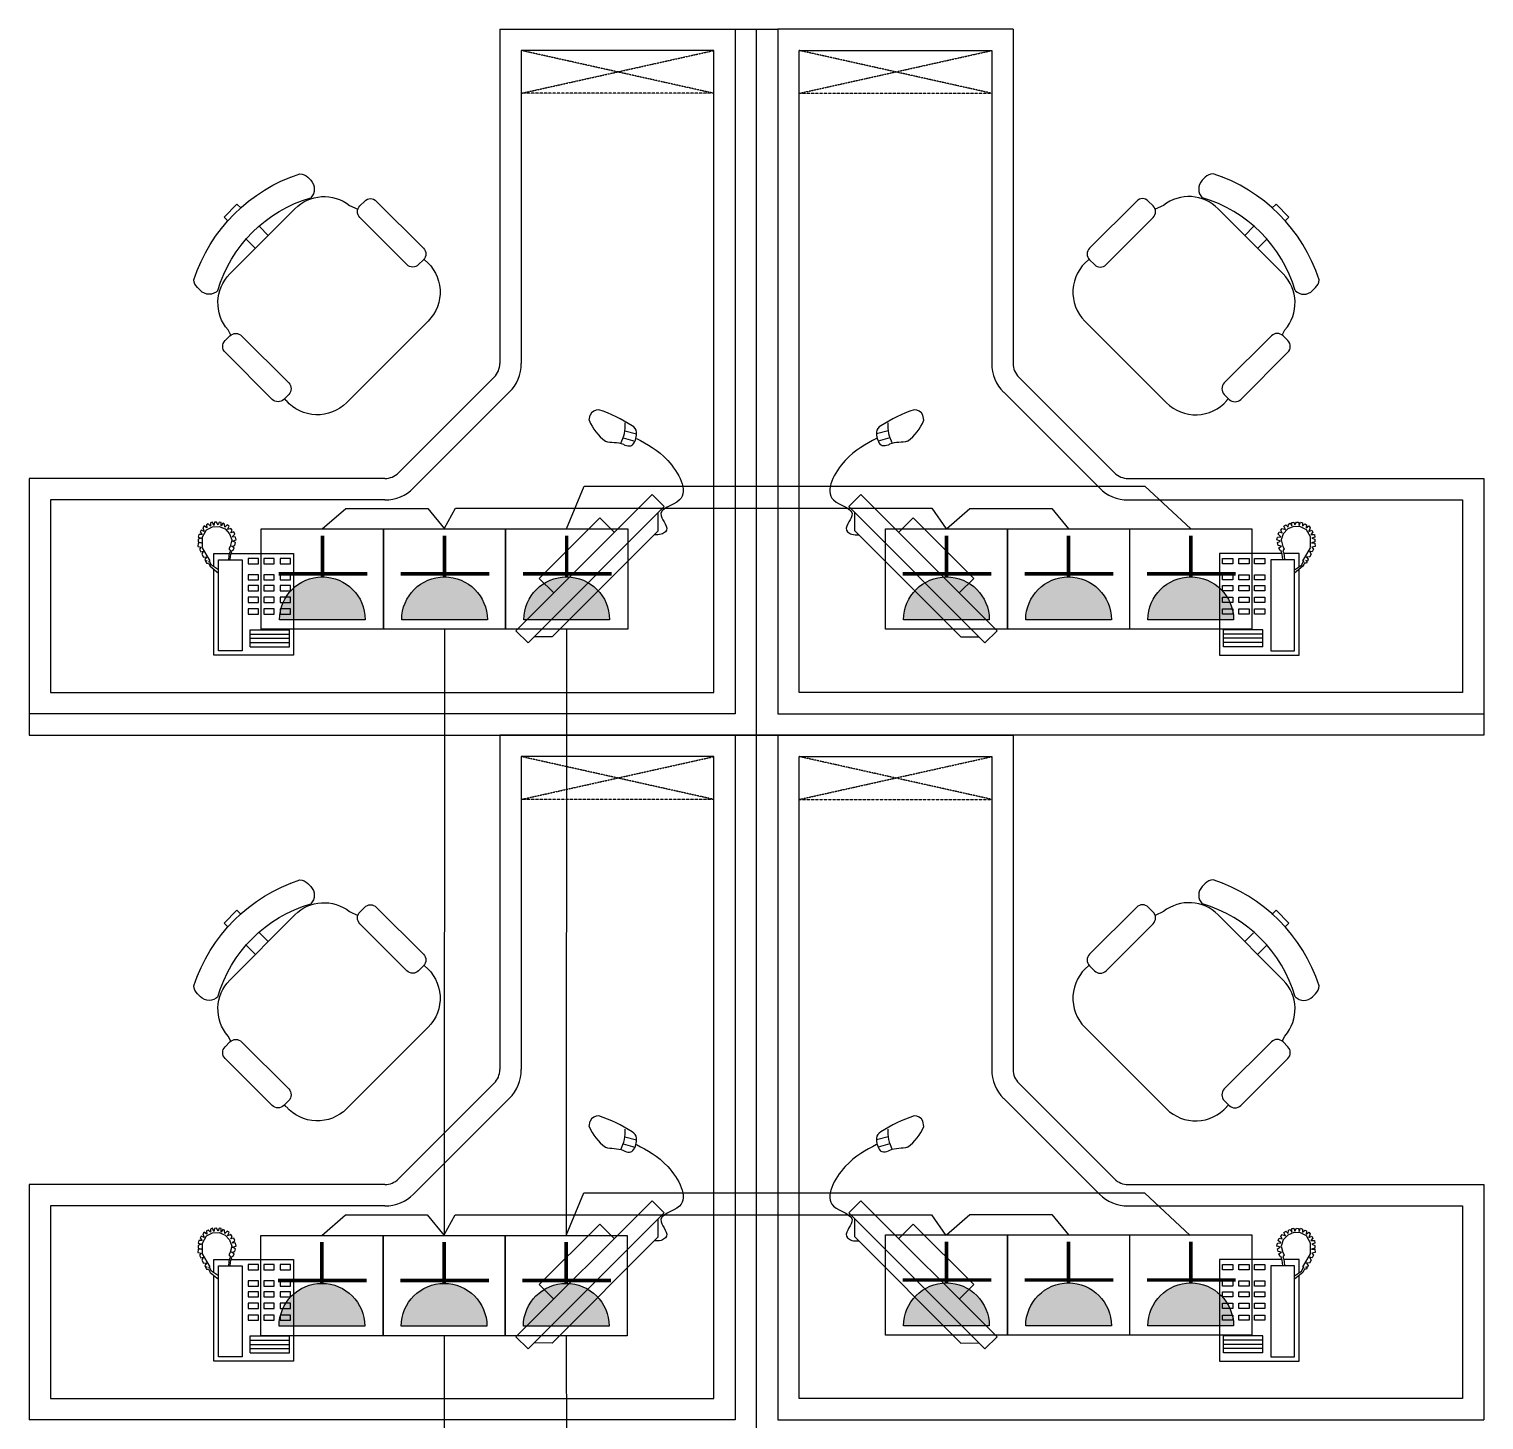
# Model space of a CAD drawing. Header units: inches. Extents: x 10 to 166961, y -47 to 131592.
# Drawn here: x 136853 to 140253, y 39082 to 42332 of the extents above; entities that cross this region are included whole.
import ezdxf

# ---------------------------------------------------------------- set-up
doc = ezdxf.new("R2010")
doc.units = ezdxf.units.IN
doc.header["$MEASUREMENT"] = 0
doc.linetypes.add('CONTINOUS', pattern=[0])
doc.linetypes.add('HIDDEN', pattern=[0.375, 0.25, -0.125])
for name, color, linetype in [('2', 2, 'Continuous'), ('6', 6, 'Continuous'), ('8', 8, 'Continuous'), ('插座图', 4, 'Continuous')]:
    doc.layers.add(name, color=color, linetype=linetype)

# ---------------------------------------------------------------- blocks, each defined once
blk = doc.blocks.new('A$C127C375D')
at = {"layer": '插座图', "lineweight": -2}
blk.add_hatch(color=3, dxfattribs=at).paths.add_polyline_path([(91.7, 8.4, 1), (16.1, 8.4)])
at = {"layer": '插座图', "color": 3, "lineweight": -2}
blk.add_line((16.1, 8.4), (91.7, 8.4), dxfattribs=at)
blk.add_lwpolyline([(0, 0), (107.8, 0), (107.8, 88.6), (0, 88.6)], close=True, dxfattribs=at)
at = {"layer": '插座图', "color": 3, "lineweight": -2, "const_width": 3.2}
for points in [[(53.9, 46.2), (53.9, 82.6)], [(14.3, 48.8), (92.6, 48.8)]]:
    blk.add_lwpolyline(points, dxfattribs=at)
at = {"layer": '插座图', "color": 3, "lineweight": -2}
blk.add_arc((53.9, 8.4), 37.8, 0, 180, dxfattribs=at)

msp = doc.modelspace()

# ---------------------------------------------------------------- linework, layer by layer
at = {"color": 2}
for p, q in [((137824.2, 40929.7), (137823.2, 39514.8)), ((138109.7, 40929.7), (138108.7, 39513.3)), ((137823.2, 39278.7), (137824.7, 37864.8)), ((138108.7, 39278.7), (138110.2, 37863.3))]:
    msp.add_line(p, q, dxfattribs=at)
for points in [[(138109.7, 41164.3), (138150.5, 41264), (139461, 41264), (139568.2, 41164.3)], [(137538.7, 41164.3), (137593.5, 41212), (137785, 41212), (137824.2, 41164.3)], [(137824.2, 41165.8), (137850, 41212.5), (138963, 41212.5), (138996.7, 41164.3)], [(138997.2, 41164.3), (139052, 41212), (139243.5, 41212), (139282.7, 41164.3)], [(138108.7, 39513.3), (138149.5, 39613), (139460, 39613), (139567.2, 39513.3)], [(137537.7, 39513.3), (137592.5, 39561), (137784, 39561), (137823.2, 39513.3)], [(137823.2, 39514.8), (137849, 39561.5), (138962, 39561.5), (138995.7, 39513.3)], [(138997.2, 39514.3), (139052, 39562), (139243.5, 39562), (139282.7, 39514.3)]]:
    msp.add_lwpolyline(points, dxfattribs=at)
at = {"layer": '2', "color": 252}
for p, q in [((137953.5, 42332), (138503.4, 42332)), ((138503.4, 42332), (138503.4, 40732)), ((138503.4, 42332), (138603.4, 42332)), ((138553.4, 40682), (138553.4, 42332)), ((138603.4, 42332), (138603.4, 40732)), ((139153.2, 42332), (138603.4, 42332)), ((138503.4, 40732), (136853.4, 40732)), ((136853.4, 40732), (136853.4, 40682)), ((138603.4, 40732), (140253.4, 40732)), ((140253.4, 40732), (140253.4, 40682)), ((136853.4, 40682), (138553.4, 40682)), ((137953.5, 40682), (138503.4, 40682)), ((138553.4, 40682), (137953.5, 40682)), ((138553.4, 40682), (137953.5, 40682)), ((138503.4, 40682), (138503.4, 39082)), ((138503.4, 40682), (138603.4, 40682)), ((138553.4, 39032), (138553.4, 40682)), ((138553.4, 40682), (139153.2, 40682)), ((138553.4, 40682), (139153.2, 40682)), ((140253.4, 40682), (138553.4, 40682)), ((138603.4, 40682), (138603.4, 39082)), ((139153.2, 40682), (138603.4, 40682)), ((138503.4, 39082), (136853.4, 39082)), ((138603.4, 39082), (140253.4, 39082))]:
    msp.add_line(p, q, dxfattribs=at)
at = {"layer": '6', "color": 252}
for p, q in [((137953.5, 42332), (137953.5, 41550.5)), ((139153.2, 42332), (139153.2, 41550.5)), ((137504.5, 41985.7), (137511.5, 41978.7)), ((139602.3, 41985.7), (139595.3, 41978.7)), ((137309, 41892.8), (137339.2, 41923)), ((137339.2, 41923), (137348.9, 41913.3)), ((137626.3, 41918.8), (137637.7, 41930.2)), ((137664.9, 41930.2), (137775, 41820.2)), ((139441.9, 41930.2), (139331.8, 41820.2)), ((139480.4, 41918.8), (139469.1, 41930.2)), ((139767.6, 41923), (139757.9, 41913.3)), ((139797.8, 41892.8), (139767.6, 41923)), ((137318.6, 41883.2), (137309, 41892.8)), ((137322.7, 41759.9), (137474.4, 41912.3)), ((137602.2, 41920), (137621.6, 41910.9)), ((137736.4, 41781.6), (137626.3, 41891.6)), ((139370.4, 41781.6), (139480.4, 41891.6)), ((139504.6, 41920), (139485.2, 41910.9)), ((139784, 41759.9), (139632.4, 41912.3)), ((139788.1, 41883.2), (139797.8, 41892.8)), ((137391.6, 41870.4), (137412.2, 41849.8)), ((139715.1, 41870.4), (139694.6, 41849.8)), ((137382.2, 41819.6), (137361.5, 41840.3)), ((139724.6, 41819.6), (139745.3, 41840.3)), ((137775, 41793), (137763.6, 41781.6)), ((137776, 41794.1), (137777.5, 41793)), ((139330.7, 41794.1), (139329.3, 41793)), ((139331.8, 41793), (139343.2, 41781.6)), ((137253.7, 41720.9), (137246.8, 41727.9)), ((139853, 41720.9), (139860, 41727.9)), ((137324.8, 41617), (137318.3, 41629)), ((137785.9, 41649.5), (137595.2, 41458.8)), ((139320.9, 41649.5), (139511.6, 41458.8)), ((139782, 41617), (139788.5, 41629)), ((137311.5, 41604), (137322.9, 41615.4)), ((137350.1, 41615.4), (137460.1, 41505.3)), ((139756.7, 41615.4), (139646.7, 41505.3)), ((139795.3, 41604), (139783.9, 41615.4)), ((137421.5, 41466.7), (137311.5, 41576.8)), ((139685.3, 41466.7), (139795.3, 41576.8)), ((137940.4, 41518.7), (137716.7, 41295.1)), ((139166.4, 41518.7), (139390.1, 41295.1)), ((137460.1, 41478.1), (137448.7, 41466.7)), ((137454.5, 41463.8), (137450.5, 41468.5)), ((139646.7, 41478.1), (139658.1, 41466.7)), ((139652.2, 41463.8), (139656.3, 41468.5)), ((137684.9, 41281.9), (136853.4, 41281.9)), ((136853.4, 41281.9), (136853.4, 40732)), ((139421.9, 41281.9), (140253.4, 41281.9)), ((140253.4, 41281.9), (140253.4, 40732)), ((137953.5, 40682), (137953.5, 39900.5)), ((139153.2, 40682), (139153.2, 39900.5)), ((137504.5, 40335.7), (137511.5, 40328.7)), ((139602.3, 40335.7), (139595.3, 40328.7)), ((137309, 40242.8), (137339.2, 40273)), ((137322.7, 40109.9), (137474.4, 40262.3)), ((137339.2, 40273), (137348.9, 40263.3)), ((137602.2, 40270), (137621.6, 40260.9)), ((137626.3, 40268.8), (137637.7, 40280.2)), ((137664.9, 40280.2), (137775, 40170.2)), ((139441.9, 40280.2), (139331.8, 40170.2)), ((139480.4, 40268.8), (139469.1, 40280.2)), ((139504.6, 40270), (139485.2, 40260.9)), ((139784, 40109.9), (139632.4, 40262.3)), ((139767.6, 40273), (139757.9, 40263.3)), ((139797.8, 40242.8), (139767.6, 40273)), ((137318.6, 40233.2), (137309, 40242.8)), ((137736.4, 40131.6), (137626.3, 40241.6)), ((139370.4, 40131.6), (139480.4, 40241.6)), ((139788.1, 40233.2), (139797.8, 40242.8)), ((137382.2, 40169.6), (137361.5, 40190.3)), ((137391.6, 40220.4), (137412.2, 40199.8)), ((139715.1, 40220.4), (139694.6, 40199.8)), ((139724.6, 40169.6), (139745.3, 40190.3)), ((137775, 40143), (137763.6, 40131.6)), ((137776, 40144.1), (137777.5, 40143)), ((139330.7, 40144.1), (139329.3, 40143)), ((139331.8, 40143), (139343.2, 40131.6)), ((137253.7, 40070.9), (137246.8, 40077.9)), ((139853, 40070.9), (139860, 40077.9)), ((137785.9, 39999.5), (137595.2, 39808.8)), ((139320.9, 39999.5), (139511.6, 39808.8)), ((137311.5, 39954), (137322.9, 39965.4)), ((137324.8, 39967), (137318.3, 39979)), ((137350.1, 39965.4), (137460.1, 39855.3)), ((139756.7, 39965.4), (139646.7, 39855.3)), ((139782, 39967), (139788.5, 39979)), ((139795.3, 39954), (139783.9, 39965.4)), ((137421.5, 39816.7), (137311.5, 39926.8)), ((139685.3, 39816.7), (139795.3, 39926.8)), ((137940.4, 39868.7), (137716.7, 39645.1)), ((139166.4, 39868.7), (139390.1, 39645.1)), ((137460.1, 39828.1), (137448.7, 39816.7)), ((137454.5, 39813.8), (137450.5, 39818.5)), ((139646.7, 39828.1), (139658.1, 39816.7)), ((139652.2, 39813.8), (139656.3, 39818.5)), ((137684.9, 39631.9), (136853.4, 39631.9)), ((136853.4, 39631.9), (136853.4, 39082)), ((139421.9, 39631.9), (140253.4, 39631.9)), ((140253.4, 39631.9), (140253.4, 39082))]:
    msp.add_line(p, q, dxfattribs=at)
for centre, start, end in [((137908.5, 41550.5), 315, 0), ((139198.2, 41550.5), 180, 225), ((137684.9, 41326.9), 270, 315), ((139421.9, 41326.9), 225, 270), ((137908.5, 39900.5), 315, 0), ((139198.2, 39900.5), 180, 225), ((137684.9, 39676.9), 270, 315), ((139421.9, 39676.9), 225, 270)]:
    msp.add_arc(centre, 45, start, end, dxfattribs=at)
at = {"layer": '6', "color": 252, "extrusion": (0, 0, -1)}
for centre, major_axis, start_param, end_param in [((137606.3, 41626.2), (273.6, 273.6), 4.241936, 5.182842), ((137484.1, 41965.3), (20.4, 20.4), -0.705229, 0), ((137484.1, 41965.3), (20.4, 20.4), 4.712389, 4.726071), ((137491.1, 41958.3), (20.4, 20.4), 0, 1.570796), ((137601, 41631.4), (225.8, 225.8), 4.211213, 5.213565), ((137542.6, 41844.5), (68, 68), 4.709722, 6.166276), ((137651.3, 41916.6), (13.6, 13.6), 4.712389, 6.283185), ((137639.9, 41905.2), (13.6, 13.6), 3.141593, 4.712389), ((137761.4, 41806.6), (13.6, 13.6), 0, 1.570796), ((137717.8, 41717.5), (68, 68), -0.116909, 1.570796), ((137267.2, 41748.3), (-20.4, 20.4), 6.269503, 6.283185), ((137390.9, 41692), (68, 68), 3.212044, 4.709722), ((137750, 41795.2), (13.6, 13.6), 1.570796, 3.141593), ((137267.2, 41748.3), (20.4, 20.4), 3.141593, 3.846821), ((137274.2, 41741.3), (20.4, 20.4), 1.570796, 3.141593), ((137336.5, 41601.7), (13.6, 13.6), 4.712389, 6.283185), ((137325.1, 41590.4), (13.6, 13.6), 3.141593, 4.712389), ((137446.5, 41491.7), (13.6, 13.6), 0, 1.570796), ((137435.1, 41480.3), (13.6, 13.6), 1.570796, 3.141593), ((137527.2, 41526.9), (68, 68), 1.570796, 3.212044), ((137606.3, 39976.2), (273.6, 273.6), 4.241936, 5.182842), ((137484.1, 40315.3), (20.4, 20.4), 4.712389, 4.726071), ((137484.1, 40315.3), (20.4, 20.4), -0.705229, 0), ((137491.1, 40308.3), (20.4, 20.4), 0, 1.570796), ((137542.6, 40194.5), (68, 68), 4.709722, 6.166276), ((137601, 39981.4), (225.8, 225.8), 4.211213, 5.213565), ((137639.9, 40255.2), (13.6, 13.6), 3.141593, 4.712389), ((137651.3, 40266.6), (13.6, 13.6), 4.712389, 6.283185), ((137761.4, 40156.6), (13.6, 13.6), 0, 1.570796), ((137750, 40145.2), (13.6, 13.6), 1.570796, 3.141593), ((137717.8, 40067.5), (68, 68), -0.116909, 1.570796), ((137267.2, 40098.3), (20.4, 20.4), 3.141593, 3.846821), ((137267.2, 40098.3), (-20.4, 20.4), 6.269503, 6.283185), ((137390.9, 40042), (68, 68), 3.212044, 4.709722), ((137274.2, 40091.3), (20.4, 20.4), 1.570796, 3.141593), ((137325.1, 39940.4), (13.6, 13.6), 3.141593, 4.712389), ((137336.5, 39951.7), (13.6, 13.6), 4.712389, 6.283185), ((137446.5, 39841.7), (13.6, 13.6), 0, 1.570796), ((137435.1, 39830.3), (13.6, 13.6), 1.570796, 3.141593), ((137527.2, 39876.9), (68, 68), 1.570796, 3.212044)]:
    msp.add_ellipse(centre, major_axis=major_axis, ratio=1, start_param=start_param, end_param=end_param, dxfattribs=at)
at = {"layer": '6', "color": 252}
for centre, major_axis, start_param, end_param in [((139622.7, 41965.3), (-20.4, 20.4), -0.705229, 0), ((139500.5, 41626.2), (-273.6, 273.6), 4.241936, 5.182842), ((139615.7, 41958.3), (-20.4, 20.4), 0, 1.570796), ((139622.7, 41965.3), (-20.4, 20.4), 4.712389, 4.726071), ((139455.5, 41916.6), (-13.6, 13.6), 4.712389, 6.283185), ((139564.2, 41844.5), (-68, 68), 4.709722, 6.166276), ((139505.8, 41631.4), (-225.8, 225.8), 4.211213, 5.213565), ((139466.8, 41905.2), (-13.6, 13.6), 3.141593, 4.712389), ((139345.4, 41806.6), (-13.6, 13.6), 0, 1.570796), ((139388.9, 41717.5), (-68, 68), -0.116909, 1.570796), ((139356.8, 41795.2), (-13.6, 13.6), 1.570796, 3.141593), ((139715.8, 41692), (-68, 68), 3.212044, 4.709722), ((139839.6, 41748.3), (20.4, 20.4), 6.269503, 6.283185), ((139832.6, 41741.3), (-20.4, 20.4), 1.570796, 3.141593), ((139839.6, 41748.3), (-20.4, 20.4), 3.141593, 3.846821), ((139770.3, 41601.7), (-13.6, 13.6), 4.712389, 6.283185), ((139781.7, 41590.4), (-13.6, 13.6), 3.141593, 4.712389), ((139660.3, 41491.7), (-13.6, 13.6), 0, 1.570796), ((139579.6, 41526.9), (-68, 68), 1.570796, 3.212044), ((139671.7, 41480.3), (-13.6, 13.6), 1.570796, 3.141593), ((139615.7, 40308.3), (-20.4, 20.4), 0, 1.570796), ((139622.7, 40315.3), (-20.4, 20.4), -0.705229, 0), ((139500.5, 39976.2), (-273.6, 273.6), 4.241936, 5.182842), ((139622.7, 40315.3), (-20.4, 20.4), 4.712389, 4.726071), ((139564.2, 40194.5), (-68, 68), 4.709722, 6.166276), ((139455.5, 40266.6), (-13.6, 13.6), 4.712389, 6.283185), ((139466.8, 40255.2), (-13.6, 13.6), 3.141593, 4.712389), ((139505.8, 39981.4), (-225.8, 225.8), 4.211213, 5.213565), ((139345.4, 40156.6), (-13.6, 13.6), 0, 1.570796), ((139388.9, 40067.5), (-68, 68), -0.116909, 1.570796), ((139356.8, 40145.2), (-13.6, 13.6), 1.570796, 3.141593), ((139715.8, 40042), (-68, 68), 3.212044, 4.709722), ((139839.6, 40098.3), (20.4, 20.4), 6.269503, 6.283185), ((139839.6, 40098.3), (-20.4, 20.4), 3.141593, 3.846821), ((139832.6, 40091.3), (-20.4, 20.4), 1.570796, 3.141593), ((139770.3, 39951.7), (-13.6, 13.6), 4.712389, 6.283185), ((139781.7, 39940.4), (-13.6, 13.6), 3.141593, 4.712389), ((139660.3, 39841.7), (-13.6, 13.6), 0, 1.570796), ((139671.7, 39830.3), (-13.6, 13.6), 1.570796, 3.141593), ((139579.6, 39876.9), (-68, 68), 1.570796, 3.212044)]:
    msp.add_ellipse(centre, major_axis=major_axis, ratio=1, start_param=start_param, end_param=end_param, dxfattribs=at)
at = {"layer": '8', "color": 252, "linetype": 'HIDDEN'}
for p, q in [((138003.5, 42182), (138453.4, 42282)), ((138453.4, 42182), (138003.5, 42282)), ((139103.2, 42182), (138653.4, 42282)), ((138653.4, 42182), (139103.2, 42282)), ((138453.4, 42182), (138003.5, 42182)), ((138653.4, 42182), (139103.2, 42182)), ((138003.5, 40532), (138453.4, 40632)), ((138453.4, 40532), (138003.5, 40632)), ((139103.2, 40532), (138653.4, 40632)), ((138653.4, 40532), (139103.2, 40632)), ((138453.4, 40532), (138003.5, 40532)), ((138653.4, 40532), (139103.2, 40532))]:
    msp.add_line(p, q, dxfattribs=at)
at = {"layer": '8', "color": 252}
for p, q in [((138003.5, 42282), (138003.5, 41550.5)), ((138453.4, 42282), (138003.5, 42282)), ((138453.4, 40782), (138453.4, 42282)), ((138653.4, 40782), (138653.4, 42282)), ((138653.4, 42282), (139103.2, 42282)), ((139103.2, 42282), (139103.2, 41550.5)), ((137975.7, 41483.4), (137752.1, 41259.7)), ((139131.1, 41483.4), (139354.7, 41259.7)), ((138162.5, 41417.9), (138164.5, 41430.2)), ((138944.3, 41417.9), (138942.3, 41430.2)), ((138245.9, 41393.6), (138273.1, 41386.2)), ((138860.9, 41393.6), (138833.7, 41386.2)), ((138242, 41377.2), (138269.3, 41369.2)), ((138864.8, 41377.2), (138837.5, 41369.2)), ((137684.9, 41231.9), (136903.4, 41231.9)), ((136903.4, 41231.9), (136903.4, 40782)), ((139421.9, 41231.9), (140203.4, 41231.9)), ((140203.4, 41231.9), (140203.4, 40782)), ((137271.9, 41175.7), (137267.9, 41173.9)), ((137277.6, 41170.6), (137271.9, 41175.7)), ((137281.9, 41180), (137277, 41178)), ((137277, 41178), (137277.6, 41170.6)), ((137284.8, 41172.1), (137281.9, 41180)), ((137286.6, 41179.5), (137284.8, 41172.1)), ((137291, 41180.1), (137286.6, 41179.5)), ((137294.9, 41173.4), (137291, 41180.1)), ((137297.3, 41179.8), (137294.9, 41173.4)), ((137302.3, 41179.4), (137297.3, 41179.8)), ((137302.3, 41170.9), (137302.3, 41179.4)), ((137306.3, 41177.2), (137302.3, 41170.9)), ((137310.2, 41175.4), (137306.3, 41177.2)), ((137310.8, 41167.9), (137310.2, 41175.4)), ((139796, 41167.9), (139796.6, 41175.4)), ((139796.6, 41175.4), (139800.5, 41177.2)), ((139800.5, 41177.2), (139804.5, 41170.9)), ((139804.5, 41179.4), (139809.5, 41179.8)), ((139804.5, 41170.9), (139804.5, 41179.4)), ((139809.5, 41179.8), (139811.9, 41173.4)), ((139811.9, 41173.4), (139815.8, 41180.1)), ((139815.8, 41180.1), (139820.2, 41179.5)), ((139820.2, 41179.5), (139822, 41172.1)), ((139822, 41172.1), (139824.8, 41180)), ((139824.8, 41180), (139829.8, 41178)), ((139829.8, 41178), (139829.2, 41170.6)), ((139829.2, 41170.6), (139834.8, 41175.7)), ((139834.8, 41175.7), (139838.9, 41173.9)), ((137255.3, 41142.8), (137248.6, 41139.8)), ((137249.7, 41151.4), (137248.9, 41145)), ((137248.9, 41145), (137255.3, 41142.8)), ((137257.8, 41151), (137249.7, 41151.4)), ((137255.5, 41161.1), (137252.9, 41156.7)), ((137252.9, 41156.7), (137257.8, 41151)), ((137262.8, 41158.4), (137255.5, 41161.1)), ((137258.6, 41145.4), (137268.1, 41162.1)), ((137258.7, 41120.3), (137258.6, 41145.4)), ((137262.8, 41170.9), (137259.3, 41166.8)), ((137259.3, 41166.8), (137262.8, 41158.4)), ((137269, 41166.4), (137262.8, 41170.9)), ((137267.9, 41173.9), (137269, 41166.4)), ((137268.1, 41162.1), (137282.1, 41168.8)), ((137282.1, 41168.8), (137297.9, 41170)), ((137297.9, 41170), (137311.8, 41163.9)), ((137316.1, 41173.3), (137310.8, 41167.9)), ((137311.8, 41163.9), (137322.1, 41152.9)), ((137320.6, 41170.2), (137316.1, 41173.3)), ((137317.2, 41162.5), (137320.6, 41170.2)), ((137324.6, 41165.3), (137317.2, 41162.5)), ((137322.1, 41152.9), (137327.3, 41138.3)), ((137328.1, 41160.9), (137324.6, 41165.3)), ((137325, 41154.8), (137328.1, 41160.9)), ((137331.8, 41157), (137325, 41154.8)), ((137328.3, 41145.9), (137333.9, 41151.5)), ((137335.9, 41144.9), (137328.3, 41145.9)), ((137333.9, 41151.5), (137331.8, 41157)), ((137337.1, 41138.4), (137335.9, 41144.9)), ((139769.6, 41138.4), (139770.9, 41144.9)), ((139770.9, 41144.9), (139778.5, 41145.9)), ((139772.9, 41151.5), (139775, 41157)), ((139778.5, 41145.9), (139772.9, 41151.5)), ((139775, 41157), (139781.8, 41154.8)), ((139778.7, 41160.9), (139782.2, 41165.3)), ((139781.8, 41154.8), (139778.7, 41160.9)), ((139784.6, 41152.9), (139779.5, 41138.3)), ((139782.2, 41165.3), (139789.6, 41162.5)), ((139795, 41163.9), (139784.6, 41152.9)), ((139786.1, 41170.2), (139790.6, 41173.3)), ((139789.6, 41162.5), (139786.1, 41170.2)), ((139790.6, 41173.3), (139796, 41167.9)), ((139808.8, 41170), (139795, 41163.9)), ((139824.7, 41168.8), (139808.8, 41170)), ((139838.7, 41162.1), (139824.7, 41168.8)), ((139838.9, 41173.9), (139837.8, 41166.4)), ((139837.8, 41166.4), (139844, 41170.9)), ((139848.2, 41145.4), (139838.7, 41162.1)), ((139844, 41170.9), (139847.5, 41166.8)), ((139847.5, 41166.8), (139844, 41158.4)), ((139844, 41158.4), (139851.3, 41161.1)), ((139848.1, 41120.3), (139848.2, 41145.4)), ((139853.9, 41156.7), (139848.9, 41151)), ((139848.9, 41151), (139857.1, 41151.4)), ((139851.3, 41161.1), (139853.9, 41156.7)), ((139857.9, 41145), (139851.5, 41142.8)), ((139851.5, 41142.8), (139858.1, 41139.8)), ((139857.1, 41151.4), (139857.9, 41145)), ((137248.3, 41131.1), (137248, 41123.2)), ((137248, 41123.2), (137255.4, 41121.5)), ((137256.1, 41131.3), (137248.3, 41131.1)), ((137248.6, 41139.8), (137248.4, 41133.7)), ((137248.4, 41133.7), (137256.1, 41131.3)), ((137255.4, 41121.5), (137251.8, 41116.9)), ((137251.8, 41116.9), (137254.7, 41110.6)), ((137254.7, 41110.6), (137261.2, 41112)), ((137261.2, 41112), (137257.4, 41105)), ((137269.8, 41101.2), (137258.8, 41119.8)), ((137285.3, 41075.8), (137285.3, 41107)), ((137285.3, 41107), (137321.3, 41107)), ((137321.3, 41107), (137320, 41101.1)), ((137323.3, 41122.9), (137320.4, 41117.7)), ((137320.4, 41117.7), (137323.7, 41113.1)), ((137323.7, 41113.1), (137321.3, 41107)), ((137327.3, 41138.3), (137323.3, 41122.9)), ((137324.6, 41105.1), (137327, 41111.2)), ((137325.4, 41107), (137471.4, 41107)), ((137326.2, 41123.7), (137334.3, 41125.5)), ((137332.7, 41120.2), (137326.2, 41123.7)), ((137326.8, 41112.9), (137330.3, 41114.6)), ((137327, 41111.2), (137326.8, 41112.9)), ((137328.7, 41135.4), (137337.1, 41138.4)), ((137336, 41132.1), (137328.7, 41135.4)), ((137330.3, 41114.6), (137332.7, 41120.2)), ((137334.3, 41125.5), (137336, 41132.1)), ((137471.4, 41107), (137471.4, 40869.4)), ((139781.4, 41107), (139635.3, 41107)), ((139635.3, 41107), (139635.3, 40869.4)), ((139778.1, 41135.4), (139769.6, 41138.4)), ((139770.7, 41132.1), (139778.1, 41135.4)), ((139772.5, 41125.5), (139770.7, 41132.1)), ((139780.5, 41123.7), (139772.5, 41125.5)), ((139774, 41120.2), (139780.5, 41123.7)), ((139776.5, 41114.6), (139774, 41120.2)), ((139780, 41112.9), (139776.5, 41114.6)), ((139779.5, 41138.3), (139783.5, 41122.9)), ((139779.8, 41111.2), (139780, 41112.9)), ((139782.2, 41105.1), (139779.8, 41111.2)), ((139786.3, 41117.7), (139783.1, 41113.1)), ((139783.1, 41113.1), (139785.5, 41107)), ((139783.5, 41122.9), (139786.3, 41117.7)), ((139785.5, 41107), (139786.7, 41101.1)), ((139821.4, 41107), (139785.5, 41107)), ((139821.4, 41075.8), (139821.4, 41107)), ((139837, 41101.2), (139848, 41119.8)), ((139845.5, 41112), (139849.4, 41105)), ((139852.1, 41110.6), (139845.5, 41112)), ((139858.4, 41133.7), (139850.7, 41131.3)), ((139850.7, 41131.3), (139858.5, 41131.1)), ((139851.3, 41121.5), (139855, 41116.9)), ((139858.8, 41123.2), (139851.4, 41121.5)), ((139855, 41116.9), (139852.1, 41110.6)), ((139858.1, 41139.8), (139858.4, 41133.7)), ((139858.5, 41131.1), (139858.8, 41123.2)), ((137257.4, 41105), (137261, 41098)), ((137261, 41098), (137268.6, 41099.1)), ((137268.6, 41099.1), (137263.8, 41093.1)), ((137263.8, 41093.1), (137265.7, 41088.7)), ((137265.7, 41088.7), (137269.4, 41090)), ((137269.4, 41090), (137266.5, 41087)), ((137266.5, 41087), (137267.9, 41084.2)), ((137267.9, 41084.2), (137272.8, 41084.4)), ((137276.4, 41089.4), (137269.8, 41101.2)), ((137272.8, 41084.4), (137274.5, 41081.2)), ((137273.1, 41087.8), (137276.4, 41089.4)), ((137275.6, 41087.1), (137273.1, 41087.8)), ((137274.5, 41081.2), (137276.7, 41076.8)), ((137276.3, 41085), (137275.6, 41087.1)), ((137279.8, 41079.7), (137276.3, 41085)), ((137276.7, 41076.8), (137296.1, 41060.8)), ((137296.1, 41068.4), (137279.8, 41079.7)), ((137296.1, 40879.1), (137296.1, 41091.9)), ((137296.1, 41091.9), (137351, 41091.9)), ((137320, 41101.1), (137319.3, 41091.9)), ((137323.5, 41091.9), (137323.6, 41092.9)), ((137323.6, 41092.9), (137324.6, 41105.1)), ((137351, 41091.9), (137351, 40879.1)), ((137365.3, 41094.8), (137365.3, 41082.7)), ((137389.5, 41094.8), (137365.3, 41094.8)), ((137365.3, 41082.7), (137389.5, 41082.7)), ((137389.5, 41082.7), (137389.5, 41094.8)), ((137402.2, 41094.8), (137402.2, 41082.7)), ((137426.5, 41094.8), (137402.2, 41094.8)), ((137402.2, 41082.7), (137426.5, 41082.7)), ((137426.5, 41082.7), (137426.5, 41094.8)), ((137440.2, 41094.8), (137440.2, 41082.7)), ((137464.5, 41094.8), (137440.2, 41094.8)), ((137440.2, 41082.7), (137464.5, 41082.7)), ((137464.5, 41082.7), (137464.5, 41094.8)), ((139642.3, 41082.7), (139642.3, 41094.8)), ((139642.3, 41094.8), (139666.5, 41094.8)), ((139666.5, 41082.7), (139642.3, 41082.7)), ((139666.5, 41094.8), (139666.5, 41082.7)), ((139680.3, 41082.7), (139680.3, 41094.8)), ((139680.3, 41094.8), (139704.6, 41094.8)), ((139704.6, 41082.7), (139680.3, 41082.7)), ((139704.6, 41094.8), (139704.6, 41082.7)), ((139717.3, 41082.7), (139717.3, 41094.8)), ((139717.3, 41094.8), (139741.5, 41094.8)), ((139741.5, 41082.7), (139717.3, 41082.7)), ((139741.5, 41094.8), (139741.5, 41082.7)), ((139810.7, 41091.9), (139755.8, 41091.9)), ((139755.8, 41091.9), (139755.8, 40879.1)), ((139783.2, 41092.9), (139782.2, 41105.1)), ((139783.3, 41091.9), (139783.2, 41092.9)), ((139786.7, 41101.1), (139787.5, 41091.9)), ((139810.7, 40879.1), (139810.7, 41091.9)), ((139810.7, 41068.4), (139827, 41079.7)), ((139830.1, 41076.8), (139810.7, 41060.8)), ((139827, 41079.7), (139830.5, 41085)), ((139832.3, 41081.2), (139830.1, 41076.8)), ((139830.4, 41089.4), (139837, 41101.2)), ((139833.7, 41087.8), (139830.4, 41089.4)), ((139830.5, 41085), (139831.2, 41087.1)), ((139831.2, 41087.1), (139833.7, 41087.8)), ((139834, 41084.4), (139832.3, 41081.2)), ((139838.9, 41084.2), (139834, 41084.4)), ((139837.4, 41090), (139840.2, 41087)), ((139841.1, 41088.7), (139837.4, 41090)), ((139838.2, 41099.1), (139843, 41093.1)), ((139845.8, 41098), (139838.2, 41099.1)), ((139840.2, 41087), (139838.9, 41084.2)), ((139843, 41093.1), (139841.1, 41088.7)), ((139849.4, 41105), (139845.8, 41098)), ((137285.3, 40869.4), (137285.3, 41069.7)), ((137365.3, 41057), (137365.3, 41044.9)), ((137389.5, 41057), (137365.3, 41057)), ((137365.3, 41044.9), (137389.5, 41044.9)), ((137389.5, 41044.9), (137389.5, 41057)), ((137402.2, 41057), (137402.2, 41044.9)), ((137426.5, 41057), (137402.2, 41057)), ((137402.2, 41044.9), (137426.5, 41044.9)), ((137426.5, 41044.9), (137426.5, 41057)), ((137440.2, 41057), (137440.2, 41044.9)), ((137464.5, 41057), (137440.2, 41057)), ((137440.2, 41044.9), (137464.5, 41044.9)), ((137464.5, 41044.9), (137464.5, 41057)), ((139642.3, 41044.9), (139642.3, 41057)), ((139642.3, 41057), (139666.5, 41057)), ((139666.5, 41044.9), (139642.3, 41044.9)), ((139666.5, 41057), (139666.5, 41044.9)), ((139680.3, 41044.9), (139680.3, 41057)), ((139680.3, 41057), (139704.6, 41057)), ((139704.6, 41044.9), (139680.3, 41044.9)), ((139704.6, 41057), (139704.6, 41044.9)), ((139717.3, 41044.9), (139717.3, 41057)), ((139717.3, 41057), (139741.5, 41057)), ((139741.5, 41044.9), (139717.3, 41044.9)), ((139741.5, 41057), (139741.5, 41044.9)), ((139821.4, 40869.4), (139821.4, 41069.7)), ((137365.3, 41031.5), (137365.3, 41019.4)), ((137389.5, 41031.5), (137365.3, 41031.5)), ((137365.3, 41019.4), (137389.5, 41019.4)), ((137365.3, 41004.5), (137365.3, 40992.3)), ((137389.5, 41004.5), (137365.3, 41004.5)), ((137389.5, 41019.4), (137389.5, 41031.5)), ((137389.5, 40992.3), (137389.5, 41004.5)), ((137402.2, 41031.5), (137402.2, 41019.4)), ((137426.5, 41031.5), (137402.2, 41031.5)), ((137402.2, 41019.4), (137426.5, 41019.4)), ((137402.2, 41004.5), (137402.2, 40992.3)), ((137426.5, 41004.5), (137402.2, 41004.5)), ((137426.5, 41019.4), (137426.5, 41031.5)), ((137426.5, 40992.3), (137426.5, 41004.5)), ((137440.2, 41031.5), (137440.2, 41019.4)), ((137464.5, 41031.5), (137440.2, 41031.5)), ((137440.2, 41019.4), (137464.5, 41019.4)), ((137440.2, 41004.5), (137440.2, 40992.3)), ((137464.5, 41004.5), (137440.2, 41004.5)), ((137464.5, 41019.4), (137464.5, 41031.5)), ((137464.5, 40992.3), (137464.5, 41004.5)), ((139642.3, 41019.4), (139642.3, 41031.5)), ((139642.3, 41031.5), (139666.5, 41031.5)), ((139666.5, 41019.4), (139642.3, 41019.4)), ((139642.3, 40992.3), (139642.3, 41004.5)), ((139642.3, 41004.5), (139666.5, 41004.5)), ((139666.5, 41031.5), (139666.5, 41019.4)), ((139666.5, 41004.5), (139666.5, 40992.3)), ((139680.3, 41019.4), (139680.3, 41031.5)), ((139680.3, 41031.5), (139704.6, 41031.5)), ((139704.6, 41019.4), (139680.3, 41019.4)), ((139680.3, 40992.3), (139680.3, 41004.5)), ((139680.3, 41004.5), (139704.6, 41004.5)), ((139704.6, 41031.5), (139704.6, 41019.4)), ((139704.6, 41004.5), (139704.6, 40992.3)), ((139717.3, 41019.4), (139717.3, 41031.5)), ((139717.3, 41031.5), (139741.5, 41031.5)), ((139741.5, 41019.4), (139717.3, 41019.4)), ((139717.3, 40992.3), (139717.3, 41004.5)), ((139717.3, 41004.5), (139741.5, 41004.5)), ((139741.5, 41031.5), (139741.5, 41019.4)), ((139741.5, 41004.5), (139741.5, 40992.3)), ((137365.3, 40992.3), (137389.5, 40992.3)), ((137365.3, 40977), (137365.3, 40964.9)), ((137389.5, 40977), (137365.3, 40977)), ((137389.5, 40964.9), (137389.5, 40977)), ((137402.2, 40992.3), (137426.5, 40992.3)), ((137402.2, 40977), (137402.2, 40964.9)), ((137426.5, 40977), (137402.2, 40977)), ((137426.5, 40964.9), (137426.5, 40977)), ((137440.2, 40992.3), (137464.5, 40992.3)), ((137440.2, 40977), (137440.2, 40964.9)), ((137464.5, 40977), (137440.2, 40977)), ((137464.5, 40964.9), (137464.5, 40977)), ((139666.5, 40992.3), (139642.3, 40992.3)), ((139642.3, 40964.9), (139642.3, 40977)), ((139642.3, 40977), (139666.5, 40977)), ((139666.5, 40977), (139666.5, 40964.9)), ((139704.6, 40992.3), (139680.3, 40992.3)), ((139680.3, 40964.9), (139680.3, 40977)), ((139680.3, 40977), (139704.6, 40977)), ((139704.6, 40977), (139704.6, 40964.9)), ((139741.5, 40992.3), (139717.3, 40992.3)), ((139717.3, 40964.9), (139717.3, 40977)), ((139717.3, 40977), (139741.5, 40977)), ((139741.5, 40977), (139741.5, 40964.9)), ((137365.3, 40964.9), (137389.5, 40964.9)), ((137402.2, 40964.9), (137426.5, 40964.9)), ((137440.2, 40964.9), (137464.5, 40964.9)), ((139666.5, 40964.9), (139642.3, 40964.9)), ((139704.6, 40964.9), (139680.3, 40964.9)), ((139741.5, 40964.9), (139717.3, 40964.9)), ((137370.3, 40888.8), (137370.3, 40928.5)), ((137370.3, 40928.5), (137461.8, 40928.5)), ((137370.3, 40918.5), (137461.8, 40918.5)), ((137370.3, 40908.5), (137461.8, 40908.5)), ((137461.8, 40888.5), (137461.8, 40928.5)), ((139645, 40888.5), (139645, 40928.5)), ((139736.5, 40928.5), (139645, 40928.5)), ((139736.5, 40918.5), (139645, 40918.5)), ((139736.5, 40908.5), (139645, 40908.5)), ((139736.5, 40888.8), (139736.5, 40928.5)), ((137471.4, 40869.4), (137285.3, 40869.4)), ((137351, 40879.1), (137296.1, 40879.1)), ((137370.3, 40898.5), (137461.8, 40898.5)), ((137370.3, 40888.5), (137461.8, 40888.5)), ((139635.3, 40869.4), (139821.4, 40869.4)), ((139736.5, 40898.5), (139645, 40898.5)), ((139736.5, 40888.5), (139645, 40888.5)), ((139755.8, 40879.1), (139810.7, 40879.1)), ((136903.4, 40782), (138453.4, 40782)), ((140203.4, 40782), (138653.4, 40782)), ((138003.5, 40632), (138003.5, 39900.5)), ((138453.4, 40632), (138003.5, 40632)), ((138453.4, 39132), (138453.4, 40632)), ((138653.4, 39132), (138653.4, 40632)), ((138653.4, 40632), (139103.2, 40632)), ((139103.2, 40632), (139103.2, 39900.5)), ((137975.7, 39833.4), (137752.1, 39609.7)), ((139131.1, 39833.4), (139354.7, 39609.7)), ((138162.5, 39767.9), (138164.5, 39780.2)), ((138944.3, 39767.9), (138942.3, 39780.2)), ((138242, 39727.2), (138269.3, 39719.2)), ((138245.9, 39743.6), (138273.1, 39736.2)), ((138860.9, 39743.6), (138833.7, 39736.2)), ((138864.8, 39727.2), (138837.5, 39719.2)), ((137684.9, 39581.9), (136903.4, 39581.9)), ((136903.4, 39581.9), (136903.4, 39132)), ((139421.9, 39581.9), (140203.4, 39581.9)), ((140203.4, 39581.9), (140203.4, 39132)), ((137255.5, 39511.1), (137252.9, 39506.7)), ((137262.8, 39508.4), (137255.5, 39511.1)), ((137258.6, 39495.4), (137268.1, 39512.1)), ((137262.8, 39520.9), (137259.3, 39516.8)), ((137259.3, 39516.8), (137262.8, 39508.4)), ((137269, 39516.4), (137262.8, 39520.9)), ((137271.9, 39525.7), (137267.9, 39523.9)), ((137267.9, 39523.9), (137269, 39516.4)), ((137268.1, 39512.1), (137282.1, 39518.8)), ((137277.6, 39520.6), (137271.9, 39525.7)), ((137281.9, 39530), (137277, 39528)), ((137277, 39528), (137277.6, 39520.6)), ((137284.8, 39522.1), (137281.9, 39530)), ((137282.1, 39518.8), (137297.9, 39520)), ((137286.6, 39529.5), (137284.8, 39522.1)), ((137291, 39530.1), (137286.6, 39529.5)), ((137294.9, 39523.4), (137291, 39530.1)), ((137297.3, 39529.8), (137294.9, 39523.4)), ((137302.3, 39529.4), (137297.3, 39529.8)), ((137297.9, 39520), (137311.8, 39513.9)), ((137302.3, 39520.9), (137302.3, 39529.4)), ((137306.3, 39527.2), (137302.3, 39520.9)), ((137310.2, 39525.4), (137306.3, 39527.2)), ((137310.8, 39517.9), (137310.2, 39525.4)), ((137316.1, 39523.3), (137310.8, 39517.9)), ((137311.8, 39513.9), (137322.1, 39502.9)), ((137320.6, 39520.2), (137316.1, 39523.3)), ((137317.2, 39512.5), (137320.6, 39520.2)), ((137324.6, 39515.3), (137317.2, 39512.5)), ((137328.1, 39510.9), (137324.6, 39515.3)), ((137325, 39504.8), (137328.1, 39510.9)), ((139778.7, 39510.9), (139782.2, 39515.3)), ((139781.8, 39504.8), (139778.7, 39510.9)), ((139782.2, 39515.3), (139789.6, 39512.5)), ((139795, 39513.9), (139784.6, 39502.9)), ((139786.1, 39520.2), (139790.6, 39523.3)), ((139789.6, 39512.5), (139786.1, 39520.2)), ((139790.6, 39523.3), (139796, 39517.9)), ((139808.8, 39520), (139795, 39513.9)), ((139796, 39517.9), (139796.6, 39525.4)), ((139796.6, 39525.4), (139800.5, 39527.2)), ((139800.5, 39527.2), (139804.5, 39520.9)), ((139804.5, 39529.4), (139809.5, 39529.8)), ((139804.5, 39520.9), (139804.5, 39529.4)), ((139824.7, 39518.8), (139808.8, 39520)), ((139809.5, 39529.8), (139811.9, 39523.4)), ((139811.9, 39523.4), (139815.8, 39530.1)), ((139815.8, 39530.1), (139820.2, 39529.5)), ((139820.2, 39529.5), (139822, 39522.1)), ((139822, 39522.1), (139824.8, 39530)), ((139838.7, 39512.1), (139824.7, 39518.8)), ((139824.8, 39530), (139829.8, 39528)), ((139829.8, 39528), (139829.2, 39520.6)), ((139829.2, 39520.6), (139834.8, 39525.7)), ((139834.8, 39525.7), (139838.9, 39523.9)), ((139838.9, 39523.9), (139837.8, 39516.4)), ((139837.8, 39516.4), (139844, 39520.9)), ((139848.2, 39495.4), (139838.7, 39512.1)), ((139844, 39520.9), (139847.5, 39516.8)), ((139847.5, 39516.8), (139844, 39508.4)), ((139844, 39508.4), (139851.3, 39511.1)), ((139851.3, 39511.1), (139853.9, 39506.7)), ((137248.3, 39481.1), (137248, 39473.2)), ((137256.1, 39481.3), (137248.3, 39481.1)), ((137248.6, 39489.8), (137248.4, 39483.7)), ((137248.4, 39483.7), (137256.1, 39481.3)), ((137255.3, 39492.8), (137248.6, 39489.8)), ((137249.7, 39501.4), (137248.9, 39495)), ((137248.9, 39495), (137255.3, 39492.8)), ((137257.8, 39501), (137249.7, 39501.4)), ((137252.9, 39506.7), (137257.8, 39501)), ((137258.7, 39470.3), (137258.6, 39495.4)), ((137322.1, 39502.9), (137327.3, 39488.3)), ((137327.3, 39488.3), (137323.3, 39472.9)), ((137331.8, 39507), (137325, 39504.8)), ((137326.2, 39473.7), (137334.3, 39475.5)), ((137328.3, 39495.9), (137333.9, 39501.5)), ((137335.9, 39494.9), (137328.3, 39495.9)), ((137328.7, 39485.4), (137337.1, 39488.4)), ((137336, 39482.1), (137328.7, 39485.4)), ((137333.9, 39501.5), (137331.8, 39507)), ((137334.3, 39475.5), (137336, 39482.1)), ((137337.1, 39488.4), (137335.9, 39494.9)), ((139769.6, 39488.4), (139770.9, 39494.9)), ((139778.1, 39485.4), (139769.6, 39488.4)), ((139770.7, 39482.1), (139778.1, 39485.4)), ((139772.5, 39475.5), (139770.7, 39482.1)), ((139770.9, 39494.9), (139778.5, 39495.9)), ((139780.5, 39473.7), (139772.5, 39475.5)), ((139772.9, 39501.5), (139775, 39507)), ((139778.5, 39495.9), (139772.9, 39501.5)), ((139775, 39507), (139781.8, 39504.8)), ((139784.6, 39502.9), (139779.5, 39488.3)), ((139779.5, 39488.3), (139783.5, 39472.9)), ((139848.1, 39470.3), (139848.2, 39495.4)), ((139853.9, 39506.7), (139848.9, 39501)), ((139848.9, 39501), (139857.1, 39501.4)), ((139858.4, 39483.7), (139850.7, 39481.3)), ((139850.7, 39481.3), (139858.5, 39481.1)), ((139857.9, 39495), (139851.5, 39492.8)), ((139851.5, 39492.8), (139858.1, 39489.8)), ((139857.1, 39501.4), (139857.9, 39495)), ((139858.1, 39489.8), (139858.4, 39483.7)), ((139858.5, 39481.1), (139858.8, 39473.2)), ((137248, 39473.2), (137255.4, 39471.5)), ((137255.4, 39471.5), (137251.8, 39466.9)), ((137251.8, 39466.9), (137254.7, 39460.6)), ((137254.7, 39460.6), (137261.2, 39462)), ((137261.2, 39462), (137257.4, 39455)), ((137257.4, 39455), (137261, 39448)), ((137269.8, 39451.2), (137258.8, 39469.8)), ((137261, 39448), (137268.6, 39449.1)), ((137268.6, 39449.1), (137263.8, 39443.1)), ((137263.8, 39443.1), (137265.7, 39438.7)), ((137276.4, 39439.4), (137269.8, 39451.2)), ((137285.3, 39425.8), (137285.3, 39457)), ((137285.3, 39457), (137321.3, 39457)), ((137296.1, 39229.1), (137296.1, 39441.9)), ((137296.1, 39441.9), (137351, 39441.9)), ((137320, 39451.1), (137319.3, 39441.9)), ((137321.3, 39457), (137320, 39451.1)), ((137323.3, 39472.9), (137320.4, 39467.7)), ((137320.4, 39467.7), (137323.7, 39463.1)), ((137323.7, 39463.1), (137321.3, 39457)), ((137323.5, 39441.9), (137323.6, 39442.9)), ((137323.6, 39442.9), (137324.6, 39455.1)), ((137324.6, 39455.1), (137327, 39461.2)), ((137325.4, 39457), (137471.4, 39457)), ((137332.7, 39470.2), (137326.2, 39473.7)), ((137326.8, 39462.9), (137330.3, 39464.6)), ((137327, 39461.2), (137326.8, 39462.9)), ((137330.3, 39464.6), (137332.7, 39470.2)), ((137351, 39441.9), (137351, 39229.1)), ((137365.3, 39444.8), (137365.3, 39432.7)), ((137389.5, 39444.8), (137365.3, 39444.8)), ((137389.5, 39432.7), (137389.5, 39444.8)), ((137402.2, 39444.8), (137402.2, 39432.7)), ((137426.5, 39444.8), (137402.2, 39444.8)), ((137426.5, 39432.7), (137426.5, 39444.8)), ((137440.2, 39444.8), (137440.2, 39432.7)), ((137464.5, 39444.8), (137440.2, 39444.8)), ((137464.5, 39432.7), (137464.5, 39444.8)), ((137471.4, 39457), (137471.4, 39219.4)), ((139781.4, 39457), (139635.3, 39457)), ((139635.3, 39457), (139635.3, 39219.4)), ((139642.3, 39432.7), (139642.3, 39444.8)), ((139642.3, 39444.8), (139666.5, 39444.8)), ((139666.5, 39444.8), (139666.5, 39432.7)), ((139680.3, 39432.7), (139680.3, 39444.8)), ((139680.3, 39444.8), (139704.6, 39444.8)), ((139704.6, 39444.8), (139704.6, 39432.7)), ((139717.3, 39432.7), (139717.3, 39444.8)), ((139717.3, 39444.8), (139741.5, 39444.8)), ((139741.5, 39444.8), (139741.5, 39432.7)), ((139810.7, 39441.9), (139755.8, 39441.9)), ((139755.8, 39441.9), (139755.8, 39229.1)), ((139774, 39470.2), (139780.5, 39473.7)), ((139776.5, 39464.6), (139774, 39470.2)), ((139780, 39462.9), (139776.5, 39464.6)), ((139779.8, 39461.2), (139780, 39462.9)), ((139782.2, 39455.1), (139779.8, 39461.2)), ((139783.2, 39442.9), (139782.2, 39455.1)), ((139786.3, 39467.7), (139783.1, 39463.1)), ((139783.1, 39463.1), (139785.5, 39457)), ((139783.3, 39441.9), (139783.2, 39442.9)), ((139783.5, 39472.9), (139786.3, 39467.7)), ((139785.5, 39457), (139786.7, 39451.1)), ((139821.4, 39457), (139785.5, 39457)), ((139786.7, 39451.1), (139787.5, 39441.9)), ((139810.7, 39229.1), (139810.7, 39441.9)), ((139821.4, 39425.8), (139821.4, 39457)), ((139830.4, 39439.4), (139837, 39451.2)), ((139837, 39451.2), (139848, 39469.8)), ((139838.2, 39449.1), (139843, 39443.1)), ((139845.8, 39448), (139838.2, 39449.1)), ((139843, 39443.1), (139841.1, 39438.7)), ((139845.5, 39462), (139849.4, 39455)), ((139852.1, 39460.6), (139845.5, 39462)), ((139849.4, 39455), (139845.8, 39448)), ((139851.3, 39471.5), (139855, 39466.9)), ((139858.8, 39473.2), (139851.4, 39471.5)), ((139855, 39466.9), (139852.1, 39460.6)), ((137265.7, 39438.7), (137269.4, 39440)), ((137269.4, 39440), (137266.5, 39437)), ((137266.5, 39437), (137267.9, 39434.2)), ((137267.9, 39434.2), (137272.8, 39434.4)), ((137272.8, 39434.4), (137274.5, 39431.2)), ((137273.1, 39437.8), (137276.4, 39439.4)), ((137275.6, 39437.1), (137273.1, 39437.8)), ((137274.5, 39431.2), (137276.7, 39426.8)), ((137276.3, 39435), (137275.6, 39437.1)), ((137279.8, 39429.7), (137276.3, 39435)), ((137276.7, 39426.8), (137296.1, 39410.8)), ((137296.1, 39418.4), (137279.8, 39429.7)), ((137285.3, 39219.4), (137285.3, 39419.7)), ((137365.3, 39432.7), (137389.5, 39432.7)), ((137365.3, 39407), (137365.3, 39394.9)), ((137389.5, 39407), (137365.3, 39407)), ((137389.5, 39394.9), (137389.5, 39407)), ((137402.2, 39432.7), (137426.5, 39432.7)), ((137402.2, 39407), (137402.2, 39394.9)), ((137426.5, 39407), (137402.2, 39407)), ((137426.5, 39394.9), (137426.5, 39407)), ((137440.2, 39432.7), (137464.5, 39432.7)), ((137440.2, 39407), (137440.2, 39394.9)), ((137464.5, 39407), (137440.2, 39407)), ((137464.5, 39394.9), (137464.5, 39407)), ((139666.5, 39432.7), (139642.3, 39432.7)), ((139642.3, 39394.9), (139642.3, 39407)), ((139642.3, 39407), (139666.5, 39407)), ((139666.5, 39407), (139666.5, 39394.9)), ((139704.6, 39432.7), (139680.3, 39432.7)), ((139680.3, 39394.9), (139680.3, 39407)), ((139680.3, 39407), (139704.6, 39407)), ((139704.6, 39407), (139704.6, 39394.9)), ((139741.5, 39432.7), (139717.3, 39432.7)), ((139717.3, 39394.9), (139717.3, 39407)), ((139717.3, 39407), (139741.5, 39407)), ((139741.5, 39407), (139741.5, 39394.9)), ((139810.7, 39418.4), (139827, 39429.7)), ((139830.1, 39426.8), (139810.7, 39410.8)), ((139821.4, 39219.4), (139821.4, 39419.7)), ((139827, 39429.7), (139830.5, 39435)), ((139832.3, 39431.2), (139830.1, 39426.8)), ((139833.7, 39437.8), (139830.4, 39439.4)), ((139830.5, 39435), (139831.2, 39437.1)), ((139831.2, 39437.1), (139833.7, 39437.8)), ((139834, 39434.4), (139832.3, 39431.2)), ((139838.9, 39434.2), (139834, 39434.4)), ((139837.4, 39440), (139840.2, 39437)), ((139841.1, 39438.7), (139837.4, 39440)), ((139840.2, 39437), (139838.9, 39434.2)), ((137365.3, 39394.9), (137389.5, 39394.9)), ((137365.3, 39381.5), (137365.3, 39369.4)), ((137389.5, 39381.5), (137365.3, 39381.5)), ((137389.5, 39369.4), (137389.5, 39381.5)), ((137402.2, 39394.9), (137426.5, 39394.9)), ((137402.2, 39381.5), (137402.2, 39369.4)), ((137426.5, 39381.5), (137402.2, 39381.5)), ((137426.5, 39369.4), (137426.5, 39381.5)), ((137440.2, 39394.9), (137464.5, 39394.9)), ((137440.2, 39381.5), (137440.2, 39369.4)), ((137464.5, 39381.5), (137440.2, 39381.5)), ((137464.5, 39369.4), (137464.5, 39381.5)), ((139666.5, 39394.9), (139642.3, 39394.9)), ((139642.3, 39369.4), (139642.3, 39381.5)), ((139642.3, 39381.5), (139666.5, 39381.5)), ((139666.5, 39381.5), (139666.5, 39369.4)), ((139704.6, 39394.9), (139680.3, 39394.9)), ((139680.3, 39369.4), (139680.3, 39381.5)), ((139680.3, 39381.5), (139704.6, 39381.5)), ((139704.6, 39381.5), (139704.6, 39369.4)), ((139741.5, 39394.9), (139717.3, 39394.9)), ((139717.3, 39369.4), (139717.3, 39381.5)), ((139717.3, 39381.5), (139741.5, 39381.5)), ((139741.5, 39381.5), (139741.5, 39369.4)), ((137365.3, 39369.4), (137389.5, 39369.4)), ((137365.3, 39354.5), (137365.3, 39342.3)), ((137389.5, 39354.5), (137365.3, 39354.5)), ((137365.3, 39342.3), (137389.5, 39342.3)), ((137389.5, 39342.3), (137389.5, 39354.5)), ((137402.2, 39369.4), (137426.5, 39369.4)), ((137402.2, 39354.5), (137402.2, 39342.3)), ((137426.5, 39354.5), (137402.2, 39354.5)), ((137402.2, 39342.3), (137426.5, 39342.3)), ((137426.5, 39342.3), (137426.5, 39354.5)), ((137440.2, 39369.4), (137464.5, 39369.4)), ((137440.2, 39354.5), (137440.2, 39342.3)), ((137464.5, 39354.5), (137440.2, 39354.5)), ((137440.2, 39342.3), (137464.5, 39342.3)), ((137464.5, 39342.3), (137464.5, 39354.5)), ((139666.5, 39369.4), (139642.3, 39369.4)), ((139642.3, 39342.3), (139642.3, 39354.5)), ((139642.3, 39354.5), (139666.5, 39354.5)), ((139666.5, 39342.3), (139642.3, 39342.3)), ((139666.5, 39354.5), (139666.5, 39342.3)), ((139704.6, 39369.4), (139680.3, 39369.4)), ((139680.3, 39342.3), (139680.3, 39354.5)), ((139680.3, 39354.5), (139704.6, 39354.5)), ((139704.6, 39342.3), (139680.3, 39342.3)), ((139704.6, 39354.5), (139704.6, 39342.3)), ((139741.5, 39369.4), (139717.3, 39369.4)), ((139717.3, 39342.3), (139717.3, 39354.5)), ((139717.3, 39354.5), (139741.5, 39354.5)), ((139741.5, 39342.3), (139717.3, 39342.3)), ((139741.5, 39354.5), (139741.5, 39342.3)), ((137365.3, 39327), (137365.3, 39314.9)), ((137389.5, 39327), (137365.3, 39327)), ((137365.3, 39314.9), (137389.5, 39314.9)), ((137389.5, 39314.9), (137389.5, 39327)), ((137402.2, 39327), (137402.2, 39314.9)), ((137426.5, 39327), (137402.2, 39327)), ((137402.2, 39314.9), (137426.5, 39314.9)), ((137426.5, 39314.9), (137426.5, 39327)), ((137440.2, 39327), (137440.2, 39314.9)), ((137464.5, 39327), (137440.2, 39327)), ((137440.2, 39314.9), (137464.5, 39314.9)), ((137464.5, 39314.9), (137464.5, 39327)), ((139642.3, 39314.9), (139642.3, 39327)), ((139642.3, 39327), (139666.5, 39327)), ((139666.5, 39314.9), (139642.3, 39314.9)), ((139666.5, 39327), (139666.5, 39314.9)), ((139680.3, 39314.9), (139680.3, 39327)), ((139680.3, 39327), (139704.6, 39327)), ((139704.6, 39314.9), (139680.3, 39314.9)), ((139704.6, 39327), (139704.6, 39314.9)), ((139717.3, 39314.9), (139717.3, 39327)), ((139717.3, 39327), (139741.5, 39327)), ((139741.5, 39314.9), (139717.3, 39314.9)), ((139741.5, 39327), (139741.5, 39314.9)), ((137370.3, 39238.8), (137370.3, 39278.5)), ((137370.3, 39278.5), (137461.8, 39278.5)), ((137461.8, 39238.5), (137461.8, 39278.5)), ((139645, 39238.5), (139645, 39278.5)), ((139736.5, 39278.5), (139645, 39278.5)), ((139736.5, 39238.8), (139736.5, 39278.5)), ((137370.3, 39268.5), (137461.8, 39268.5)), ((137370.3, 39258.5), (137461.8, 39258.5)), ((137370.3, 39248.5), (137461.8, 39248.5)), ((137370.3, 39238.5), (137461.8, 39238.5)), ((139736.5, 39268.5), (139645, 39268.5)), ((139736.5, 39258.5), (139645, 39258.5)), ((139736.5, 39248.5), (139645, 39248.5)), ((139736.5, 39238.5), (139645, 39238.5)), ((137471.4, 39219.4), (137285.3, 39219.4)), ((137351, 39229.1), (137296.1, 39229.1)), ((139635.3, 39219.4), (139821.4, 39219.4)), ((139755.8, 39229.1), (139810.7, 39229.1)), ((136903.4, 39132), (138453.4, 39132)), ((140203.4, 39132), (138653.4, 39132))]:
    msp.add_line(p, q, dxfattribs=at)
at = {"layer": '8', "color": 252, "linetype": 'CONTINOUS'}
for p, q in [((138309.3, 41244.3), (137991.1, 40926.1)), ((138337.6, 41216.1), (138309.3, 41244.3)), ((138769.2, 41216.1), (138797.5, 41244.3)), ((138797.5, 41244.3), (139115.7, 40926.1)), ((138019.4, 40897.9), (138337.6, 41216.1)), ((139087.4, 40897.9), (138769.2, 41216.1)), ((138045.6, 41048.2), (138187.2, 41189.8)), ((138187.2, 41189.8), (138221, 41156.1)), ((138323.8, 41159.9), (138323.4, 41201.9)), ((138783, 41159.9), (138783.4, 41201.9)), ((138919.6, 41189.8), (138885.8, 41156.1)), ((139061.2, 41048.2), (138919.6, 41189.8)), ((138323.8, 41159.9), (138075.5, 40911.6)), ((138783, 41159.9), (139031.3, 40911.6)), ((138079.4, 41014.4), (138045.6, 41048.2)), ((139027.4, 41014.4), (139061.2, 41048.2)), ((137991.1, 40926.1), (138019.4, 40897.9)), ((138075.5, 40911.6), (138033.5, 40912)), ((139031.3, 40911.6), (139073.3, 40912)), ((139115.7, 40926.1), (139087.4, 40897.9)), ((138309.3, 39594.3), (137991.1, 39276.1)), ((138337.6, 39566.1), (138309.3, 39594.3)), ((138769.2, 39566.1), (138797.5, 39594.3)), ((138797.5, 39594.3), (139115.7, 39276.1)), ((138019.4, 39247.9), (138337.6, 39566.1)), ((138323.8, 39509.9), (138323.4, 39551.9)), ((139087.4, 39247.9), (138769.2, 39566.1)), ((138783, 39509.9), (138783.4, 39551.9)), ((138045.6, 39398.2), (138187.2, 39539.8)), ((138323.8, 39509.9), (138075.5, 39261.6)), ((138187.2, 39539.8), (138221, 39506.1)), ((138783, 39509.9), (139031.3, 39261.6)), ((138919.6, 39539.8), (138885.8, 39506.1)), ((139061.2, 39398.2), (138919.6, 39539.8)), ((138079.4, 39364.4), (138045.6, 39398.2)), ((139027.4, 39364.4), (139061.2, 39398.2)), ((137991.1, 39276.1), (138019.4, 39247.9)), ((139115.7, 39276.1), (139087.4, 39247.9)), ((138075.5, 39261.6), (138033.5, 39262)), ((139031.3, 39261.6), (139073.3, 39262))]:
    msp.add_line(p, q, dxfattribs=at)
at = {"layer": '8', "color": 252}
for centre, radius, start, end in [((137908.5, 41550.5), 95, 315, 0), ((139198.2, 41550.5), 95, 180, 225), ((138266.7, 41460), 112.4, 201.9726, 233.813), ((138185.3, 41418.8), 23.8, 90.9077, 151.3573), ((138077.1, 41120.5), 339.7, 56.8405, 71.4968), ((139029.7, 41120.5), 339.7, 108.5032, 123.1595), ((138840.1, 41460), 112.4, 306.187, 338.0274), ((138921.5, 41418.8), 23.8, 28.6427, 89.0923), ((138156.7, 41406), 90, 332.1838, 3.6951), ((138255, 41388.7), 18, 5.5517, 63.6715), ((138231.8, 41386.5), 41.2, 322.7503, 5.5517), ((138875, 41386.5), 41.2, 174.4483, 217.2497), ((138851.8, 41388.7), 18, 116.3285, 174.4483), ((138950.1, 41406), 90, 176.3049, 207.8162), ((137684.9, 41326.9), 95, 270, 315), ((139421.9, 41326.9), 95, 225, 270), ((137908.5, 39900.5), 95, 315, 0), ((139198.2, 39900.5), 95, 180, 225), ((138185.3, 39768.8), 23.8, 90.9077, 151.3573), ((138077.1, 39470.5), 339.7, 56.8405, 71.4968), ((139029.7, 39470.5), 339.7, 108.5032, 123.1595), ((138921.5, 39768.8), 23.8, 28.6427, 89.0923), ((138266.7, 39810), 112.4, 201.9726, 233.813), ((138156.7, 39756), 90, 332.1838, 3.6951), ((138255, 39738.7), 18, 5.5517, 63.6715), ((138851.8, 39738.7), 18, 116.3285, 174.4483), ((138950.1, 39756), 90, 176.3049, 207.8162), ((138840.1, 39810), 112.4, 306.187, 338.0274), ((138231.8, 39736.5), 41.2, 322.7503, 5.5517), ((138875, 39736.5), 41.2, 174.4483, 217.2497), ((137684.9, 39676.9), 95, 270, 315), ((139421.9, 39676.9), 95, 225, 270)]:
    msp.add_arc(centre, radius, start, end, dxfattribs=at)
for points, knots in [([(138200.4, 41369.2), (138213.3, 41364.8), (138229.4, 41368.6), (138249.1, 41358.3), (138258, 41356.4), (138265.2, 41361.3), (138266.2, 41363.7)], [0, 0, 0, 0, 61.392948, 66.317377, 85.526749, 97.068118, 97.068118, 97.068118, 97.068118]), ([(138273, 41375.2), (138297.6, 41362.4), (138348.7, 41335.8), (138411.6, 41225.4), (138304.9, 41210.1), (138358.1, 41160.3), (138326.3, 41149.1), (138314.5, 41150.6)], [0, 0, 0, 0, 89.180996, 185.391702, 247.379604, 284.879604, 301.833056, 301.833056, 301.833056, 301.833056]), ([(138833.8, 41375.2), (138809.2, 41362.4), (138758.1, 41335.8), (138695.1, 41225.4), (138801.9, 41210.1), (138748.7, 41160.3), (138780.4, 41149.1), (138792.3, 41150.6)], [0, 0, 0, 0, 89.180996, 185.391702, 247.379604, 284.879604, 301.833056, 301.833056, 301.833056, 301.833056]), ([(138906.4, 41369.2), (138893.5, 41364.8), (138877.3, 41368.6), (138857.6, 41358.3), (138848.7, 41356.4), (138841.6, 41361.3), (138840.6, 41363.7)], [0, 0, 0, 0, 61.392948, 66.317377, 85.526749, 97.068118, 97.068118, 97.068118, 97.068118]), ([(138200.4, 39719.2), (138213.3, 39714.8), (138229.4, 39718.6), (138249.1, 39708.3), (138258, 39706.4), (138265.2, 39711.3), (138266.2, 39713.7)], [0, 0, 0, 0, 61.392948, 66.317377, 85.526749, 97.068118, 97.068118, 97.068118, 97.068118]), ([(138273, 39725.2), (138297.6, 39712.4), (138348.7, 39685.8), (138411.6, 39575.4), (138304.9, 39560.1), (138358.1, 39510.3), (138326.3, 39499.1), (138314.5, 39500.6)], [0, 0, 0, 0, 89.180996, 185.391702, 247.379604, 284.879604, 301.833056, 301.833056, 301.833056, 301.833056]), ([(138833.8, 39725.2), (138809.2, 39712.4), (138758.1, 39685.8), (138695.1, 39575.4), (138801.9, 39560.1), (138748.7, 39510.3), (138780.4, 39499.1), (138792.3, 39500.6)], [0, 0, 0, 0, 89.180996, 185.391702, 247.379604, 284.879604, 301.833056, 301.833056, 301.833056, 301.833056]), ([(138906.4, 39719.2), (138893.5, 39714.8), (138877.3, 39718.6), (138857.6, 39708.3), (138848.7, 39706.4), (138841.6, 39711.3), (138840.6, 39713.7)], [0, 0, 0, 0, 61.392948, 66.317377, 85.526749, 97.068118, 97.068118, 97.068118, 97.068118])]:
    msp.add_open_spline(points, degree=3, knots=knots, dxfattribs=at)

# ---------------------------------------------------------------- block references
at = {"layer": '插座图', "color": 0, "extrusion": (0, 0, -1), "xscale": 2.647941328235902, "yscale": 2.647941328417801, "zscale": -2.647941328421054}
for p in [(-137681.5, 40929.7), (-137967, 40929.7), (-138252.5, 40929.7), (-139140, 40929.7), (-139425.5, 40929.7), (-139711, 40929.7), (-137680.5, 39278.7), (-137966, 39278.7), (-138251.5, 39278.7), (-139140, 39279.7), (-139425.5, 39279.7), (-139711, 39279.7)]:
    msp.add_blockref('A$C127C375D', p, dxfattribs=at)

doc.saveas('drawing.dxf')
